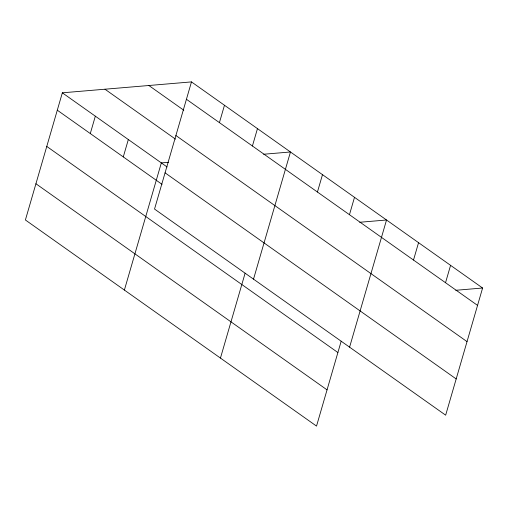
<?xml version="1.0" encoding="UTF-8"?>
<svg xmlns="http://www.w3.org/2000/svg" width="508" height="508" viewBox="0 0 508 508"><rect width="100%" height="100%" fill="white"/><g stroke="black" fill="none" stroke-linecap="round" stroke-linejoin="round"><path stroke-width="0.76" d="M191.478 81.902L154.534 209.067L445.656 415.182L482.6 288.017L191.478 81.902L62.344 92.818L25.4 219.983L316.522 426.098L341.179 341.217M90.291 133.553L95.339 116.18M123.285 156.915L128.333 139.541M124.384 290.062L161.328 162.897L168.427 162.3M219.424 122.638L224.472 105.264M252.419 145.999L257.467 128.626M220.453 358.077L245.11 273.196M253.517 279.146L290.462 151.981L263.627 154.248M317.436 192.03L322.485 174.657M349.46 214.7L354.508 197.326M349.587 347.161L386.531 220.002L359.696 222.269M413.506 260.045L418.554 242.672M445.529 282.721L450.577 265.347M455.771 290.29L482.6 288.017M186.43 99.276L477.552 305.391M148.863 85.503L183.801 110.242M175.901 135.509L467.023 341.624M104.959 89.218L175.476 139.141M62.344 92.818L167.088 166.98M165.062 172.834L456.184 378.949M57.296 110.192L162.039 184.353M46.768 146.425L337.89 352.539M35.928 183.75L327.05 389.865"/></g></svg>
